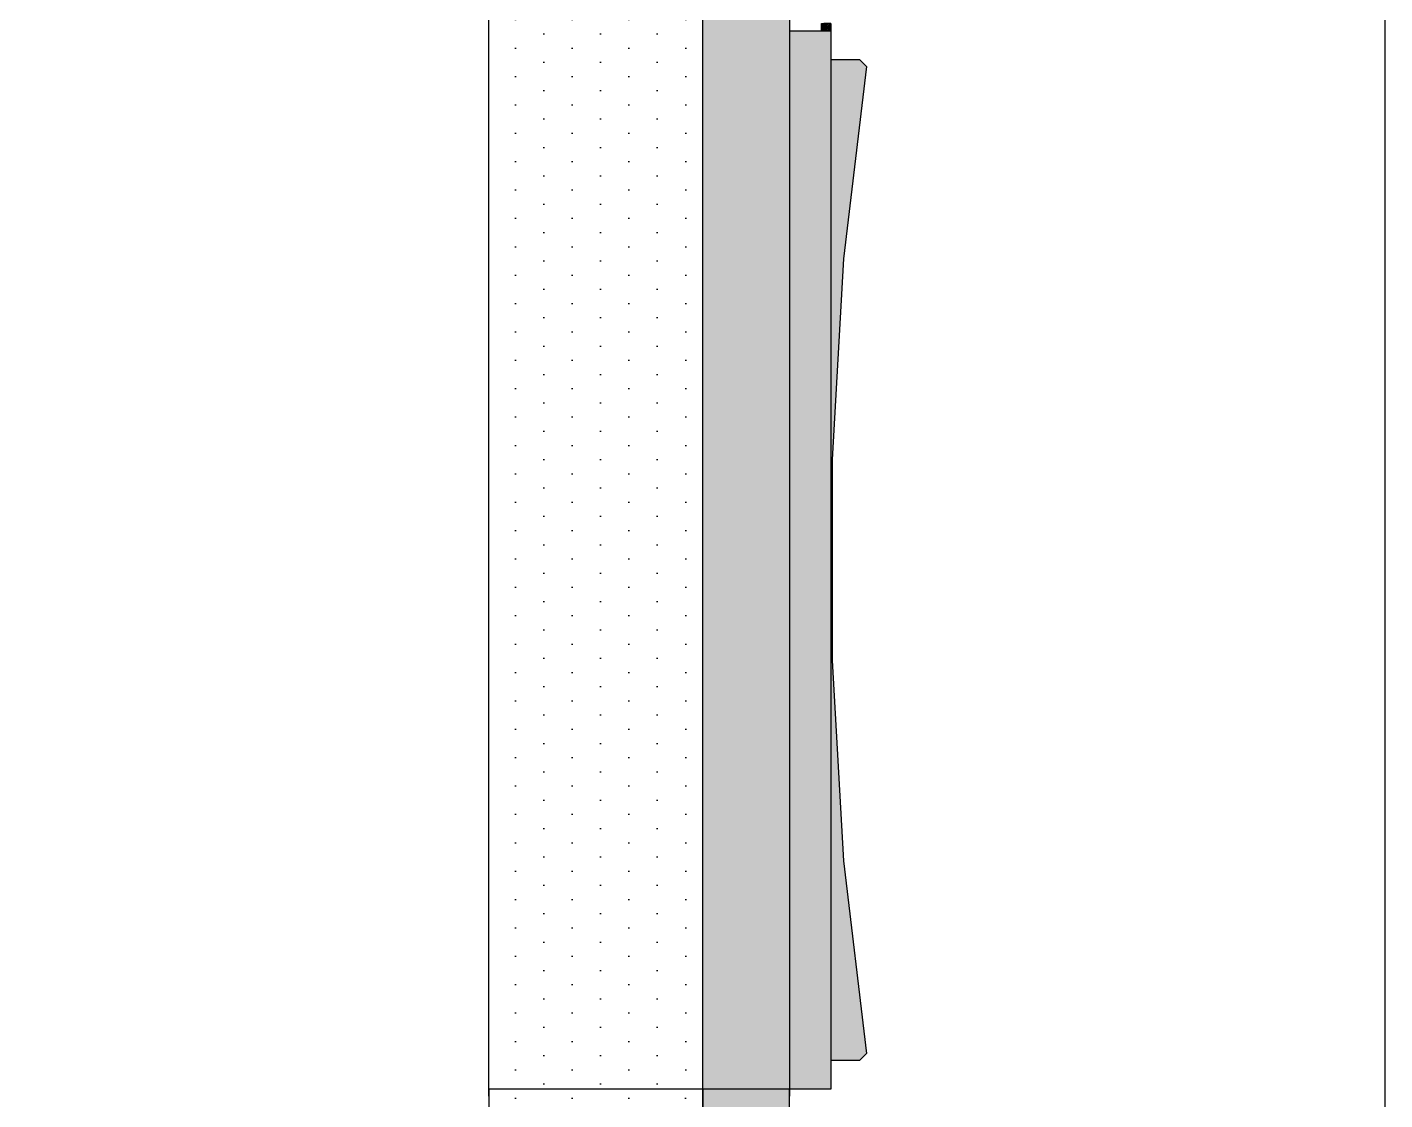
# Model space of a CAD drawing. Header units: millimetres. Extents: x 2519235 to 7246330, y 25937 to 201821.
# Drawn here: x 2751645 to 2753544, y 111083 to 112583 of the extents above; entities that cross this region are included whole.
import ezdxf

# ---------------------------------------------------------------- set-up
doc = ezdxf.new("R2010")
doc.units = ezdxf.units.MM
doc.set_wipeout_variables(frame=1)
for name, color, linetype in [('000 - CONCRETE_COL_CUT_COLOR_1', 7, 'Continuous'), ('000 - CONCRETE_COL_HATCH_', 7, 'Continuous'), ('000 - CONCRETE_COL_WIPEOUT_', 7, 'Continuous'), ('000 - CONCRETE_PRECAST_CUT_COLOR_4', 7, 'Continuous'), ('010 - ASPG_FLASHING_HATCH_', 7, 'Continuous'), ('010 - ASPG_FLASHING_MAIN_COLOR_2', 7, 'Continuous'), ('010 - ASPG_FLASHING_MAIN_COLOR_4', 7, 'Continuous'), ('010 - ASPG_FLASHING_WIPEOUT_', 7, 'Continuous'), ('010 - ASPG_FRAMING_DEF_SUB', 7, 'Continuous'), ('010 - ASPG_FRAMING_HATCH_', 7, 'Continuous'), ('010 - ASPG_FRAMING_SUB_COLOR_2', 7, 'Continuous'), ('_PLATE-200', 7, 'Continuous'), ('_Wall-PRECAST', 7, 'Continuous'), ('Xref-PLAN-106.940$0$_Beam', 7, 'Continuous'), ('Xref-PLAN-106.940$0$_C500-300', 7, 'Continuous')]:
    doc.layers.add(name, color=color, linetype=linetype)
pattern_1 = [(0, (0, 0), (3.96875, 7.9375), [0, -7.9375])]
pattern_2 = [(0, (0, 0), (19.84375, 39.6875), [0, -39.6875])]

# ---------------------------------------------------------------- blocks, each defined once
blk = doc.blocks.new('Xref-PLAN-106.940')
at = {"layer": 'Xref-PLAN-106.940$0$_Beam', "color": 7}
for p, q in [((153369.2, 22958.4), (153369.2, 16058.4)), ((153669.2, 22958.4), (153669.2, 16058.4))]:
    blk.add_line(p, q, dxfattribs=at)
at = {"layer": 'Xref-PLAN-106.940$0$_C500-300', "color": 7}
blk.add_lwpolyline([(153369.2, 16058.4), (153669.2, 16058.4), (153669.2, 15158.4), (153369.2, 15158.4)], close=True, dxfattribs=at)
blk = doc.blocks.new('*U2088')
at = {"layer": '000 - CONCRETE_COL_HATCH_'}
h = blk.add_hatch(dxfattribs=at)
h.set_pattern_fill('AR-CONC', scale=0.04)
h.set_pattern_definition([(50, (2020.0045, -910386.8257), (7.28738676, -0.63756342), [0.762, -8.382]), (355, (2020.0045, -910386.826), (-1.40973686, 7.64227381), [0.6096, -6.705623367]), (100.4514447, (2020.612, -910386.879), (5.877649884, 7.004710076), [0.64760035, -7.123609784]), (46.1842, (2020.0045, -910384.794), (10.84316164, -1.68169312), [1.143, -12.573]), (96.6355576, (2020.908, -910384.934), (9.49616536, 9.89704498), [0.97140093, -10.68542433]), (351.1841512, (2020.004, -910384.794), (9.49616536, 9.89704498), [0.91439868, -10.05838928]), (21, (2021.0205, -910385.3017), (6.06457565, -4.090607927), [0.762, -8.382]), (326, (2021.0205, -910385.302), (2.472081134, 7.367518645), [0.6096, -6.7056]), (71.451445, (2021.526, -910385.6426), (8.53665677, 3.276910755), [0.64760035, -7.123597504]), (37.5, (2020.0045, -910386.8257), (0.12354413, 3.382201555), [0, -6.62432, 0, -6.8072, 0, -6.731]), (7.5, (2020.0045, -910386.8257), (2.6727865, 4.007222993), [0, -3.88112, 0, -6.47192, 0, -2.5654]), (327.5, (2017.7388, -910386.8257), (5.423623807, -0.22914976), [0, -2.54, 0, -7.9248, 0, -10.5156]), (317.5, (2016.723, -910386.8257), (5.925167255, 1.017059641), [0, -3.302, 0, -5.26288, 0, -7.4676])])
h.paths.add_polyline_path([(0, 0), (150, 0), (150, -40), (190, -40), (200, -50), (168, -319.1), (152, -599.5), (152, -880.5), (168, -1160.9), (200, -1430), (190, -1440), (150, -1440), (150, -1480), (0, -1480)])
at = {"layer": '000 - CONCRETE_COL_CUT_COLOR_1', "color": 7, "lineweight": -2}
blk.add_lwpolyline([(0, 0), (150, 0), (150, -40), (190, -40), (200, -50), (168, -319.1), (152, -599.5), (152, -880.5), (168, -1160.9), (200, -1430), (190, -1440), (150, -1440), (150, -1480), (0, -1480), (0, -1480), (0, -1480), (0, -1480), (0, -1480), (0, -1480), (0, -1480), (0, -1480), (0, -1480), (0, -1480), (0, -1480), (0, -1480), (0, -1480), (0, -1480), (0, -1480), (0, -1480), (0, -1480), (0, -1480), (0, -1480), (0, -1480), (0, -1480), (0, -1480), (0, -1480), (0, -1480), (0, -1480), (0, -1480), (0, -1480), (0, -1480), (0, -1480), (0, -1480), (0, -1480), (0, -1480), (0, -1480), (0, -1480), (0, -1480)], close=True, dxfattribs=at)
blk = doc.blocks.new('A$C6d15e31b')
at = {"layer": '_PLATE-200', "color": 7}
for points in [[(18050, -6325), (18050, -6525), (17850, -6525), (17850, -6325)], [(18050, -7000), (18050, -7200), (17850, -7200), (17850, -7000)]]:
    blk.add_lwpolyline(points, close=True, dxfattribs=at)
at = {"layer": '_Wall-PRECAST', "color": 7}
for p, q in [((18075, -7615), (18075, -6135)), ((18075, -6135), (18225, -6135)), ((18225, -6135), (18225, -7615)), ((18225, -6175), (18265, -6175)), ((18275, -6185), (18243, -6454.1)), ((18265, -6175), (18275, -6185)), ((18075, -6325), (18075, -6525)), ((18081, -6325), (18075, -6325)), ((18075, -6325), (18075, -6525)), ((18081, -6325), (18075, -6325)), ((18081, -6325), (18081, -6525)), ((18081, -6325), (18081, -6525)), ((18243, -6454.1), (18227, -6734.5)), ((18081, -6525), (18075, -6525)), ((18081, -6525), (18075, -6525)), ((18227, -6734.5), (18227, -7015.5)), ((18075, -7000), (18075, -7200)), ((18081, -7000), (18075, -7000)), ((18075, -7000), (18075, -7200)), ((18081, -7000), (18075, -7000)), ((18081, -7000), (18081, -7200)), ((18081, -7000), (18081, -7200)), ((18227, -7015.5), (18243, -7295.9)), ((18081, -7200), (18075, -7200)), ((18081, -7200), (18075, -7200)), ((18243, -7295.9), (18275, -7565)), ((18265, -7575), (18225, -7575)), ((18275, -7565), (18265, -7575)), ((18225, -7615), (18075, -7615))]:
    blk.add_line(p, q, dxfattribs=at)
at = {"color": 7}
blk.add_blockref('Xref-PLAN-106.940', (-135619.3, -23258.4), dxfattribs=at)
at = {"layer": '000 - CONCRETE_PRECAST_CUT_COLOR_4', "color": 7}
blk.add_blockref('*U2088', (18075, -6135), dxfattribs=at)
blk = doc.blocks.new('A$C5a699cc3')
at = {"layer": '010 - ASPG_FRAMING_HATCH_'}
h = blk.add_hatch(dxfattribs=at)
h.set_pattern_fill('HONEY', scale=0.238199, angle=90)
h.set_pattern_definition([(90, (-1257417.4425, 520093.9224), (-0.65495992507, 1.1344238721), [0.7562825814, -1.5125651628]), (210, (-1257417.4425, 520093.9224), (-0.65495992936, -1.1344238696), [0.7562825814, -1.5125651628]), (150, (-1257417.4425, 520093.9224), (-1.30991985442, 2.48e-09), [-1.5125651628, 0.7562825814])])
edge = h.paths.add_edge_path()
edge.add_ellipse((-9.8, -5), major_axis=(0, 5), ratio=0.644482, start_angle=0, end_angle=360, ccw=False)
h = blk.add_hatch(dxfattribs=at)
h.set_pattern_fill('ANSI37', scale=0.595498, angle=90)
h.set_pattern_definition([(135, (-1257417.1929, 520073.9224), (-1.3369313545, -1.3369313545), []), (225, (-1257417.1929, 520073.9224), (1.3369313545, -1.3369313545), [])])
edge = h.paths.add_edge_path()
edge.add_ellipse((-9.5, -5), major_axis=(0, 5), ratio=0.644482, start_angle=180, end_angle=360, ccw=False)
edge.add_line((-9.5, -10), (0, -10))
edge.add_arc((9.9, -5), 11.1, 153.2037, 206.7963, ccw=False)
edge.add_line((0, 0), (-9.5, 0))
at = {"layer": '010 - ASPG_FRAMING_DEF_SUB', "color": 7, "transparency": 33554457}
blk.add_lwpolyline([(0, 0), (-13, 0), (-13, -10), (0, -10)], close=True, dxfattribs=at)
at = {"layer": '010 - ASPG_FRAMING_SUB_COLOR_2', "color": 7}
blk.add_lwpolyline([(-9.8, 0), (0, 0, 0.238199), (0, -10), (-9.8, -10)], format="xyb", dxfattribs=at)
at = {"layer": '010 - ASPG_FRAMING_SUB_COLOR_2', "color": 7, "extrusion": (0, 0, -1)}
blk.add_ellipse((-9.8, -5), major_axis=(0, 5), ratio=0.644482, dxfattribs=at)
blk = doc.blocks.new('*U2959')
at = {"color": 7}
blk.add_wipeout([(0, -52), (3000, -52), (3000, -351), (0, -351)], dxfattribs=at).dxf.layer = '010 - ASPG_FLASHING_WIPEOUT_'
at = {"layer": '010 - ASPG_FLASHING_HATCH_'}
h = blk.add_hatch(dxfattribs=at)
h.set_pattern_fill('DOTS', scale=0.5)
h.set_pattern_definition(pattern_2)
h.paths.add_polyline_path([(0, -52), (3000, -52), (3000, -351), (0, -351)])
at = {"layer": '010 - ASPG_FLASHING_MAIN_COLOR_2', "color": 7}
blk.add_lwpolyline([(0, -52), (3000, -52), (3000, -351), (0, -351)], close=True, dxfattribs=at)
at = {"color": 7}
blk.add_wipeout([(0, 69.3), (3000, 69.3), (3000, -52), (0, -52)], dxfattribs=at).dxf.layer = '010 - ASPG_FLASHING_WIPEOUT_'
at = {"layer": '010 - ASPG_FLASHING_HATCH_'}
h = blk.add_hatch(dxfattribs=at)
h.set_pattern_fill('DOTS', scale=0.1)
h.set_pattern_definition(pattern_1)
h.paths.add_polyline_path([(0, 69.3), (3000, 69.3), (3000, -52), (0, -52)])
at = {"layer": '010 - ASPG_FLASHING_MAIN_COLOR_4', "color": 7}
blk.add_lwpolyline([(0, 69.3), (3000, 69.3), (3000, -52), (0, -52)], close=True, dxfattribs=at)
blk = doc.blocks.new('*U2960')
at = {"color": 7}
blk.add_wipeout([(0, -52), (1510, -52), (1510, -351), (0, -351)], dxfattribs=at).dxf.layer = '010 - ASPG_FLASHING_WIPEOUT_'
at = {"layer": '010 - ASPG_FLASHING_HATCH_'}
h = blk.add_hatch(dxfattribs=at)
h.set_pattern_fill('DOTS', scale=0.5)
h.set_pattern_definition(pattern_2)
h.paths.add_polyline_path([(0, -52), (1510, -52), (1510, -351), (0, -351)])
at = {"layer": '010 - ASPG_FLASHING_MAIN_COLOR_2', "color": 7}
blk.add_lwpolyline([(0, -52), (1510, -52), (1510, -351), (0, -351)], close=True, dxfattribs=at)
at = {"color": 7}
blk.add_wipeout([(0, 69.3), (1510, 69.3), (1510, -52), (0, -52)], dxfattribs=at).dxf.layer = '010 - ASPG_FLASHING_WIPEOUT_'
at = {"layer": '010 - ASPG_FLASHING_HATCH_'}
h = blk.add_hatch(dxfattribs=at)
h.set_pattern_fill('DOTS', scale=0.1)
h.set_pattern_definition(pattern_1)
h.paths.add_polyline_path([(0, 69.3), (1510, 69.3), (1510, -52), (0, -52)])
at = {"layer": '010 - ASPG_FLASHING_MAIN_COLOR_4', "color": 7}
blk.add_lwpolyline([(0, 69.3), (1510, 69.3), (1510, -52), (0, -52)], close=True, dxfattribs=at)
at = {"layer": 'Defpoints', "color": 7}
blk.add_line((0, 2), (25, 2), dxfattribs=at)
blk.add_line((0, 2), (25, 2), dxfattribs=at)
blk = doc.blocks.new('W-1-PP17-ENT1_REV03_20260621-000232_LOPF_FLASHING')
at = {"color": 7, "rotation": 270}
blk.add_blockref('*U2959', (18098, -4625), dxfattribs=at)
at = {"color": 7, "xscale": -1, "rotation": 270}
blk.add_blockref('*U2960', (18098, -9125), dxfattribs=at)

msp = doc.modelspace()

# ---------------------------------------------------------------- block references
at = {"color": 7}
msp.add_blockref('A$C6d15e31b', (2734544.161, 118712.942), dxfattribs=at)

# ---------------------------------------------------------------- next in the draw order: linework, layer by layer
at = {"layer": 'Defpoints', "color": 7}
msp.add_lwpolyline([(2753544.057, 99626.43), (2714852.039, 99626.43), (2714852.039, 121826.429), (2753544.057, 121826.429)], close=True, dxfattribs=at)

# ---------------------------------------------------------------- next in the draw order: block references
at = {"color": 7, "xscale": -1, "rotation": 180}
msp.add_blockref('A$C5a699cc3', (2752769.161, 112577.942), dxfattribs=at)

# ---------------------------------------------------------------- next in the draw order: block references
at = {"color": 7}
msp.add_blockref('W-1-PP17-ENT1_REV03_20260621-000232_LOPF_FLASHING', (2734544.161, 118712.942), dxfattribs=at)

doc.saveas('drawing.dxf')
